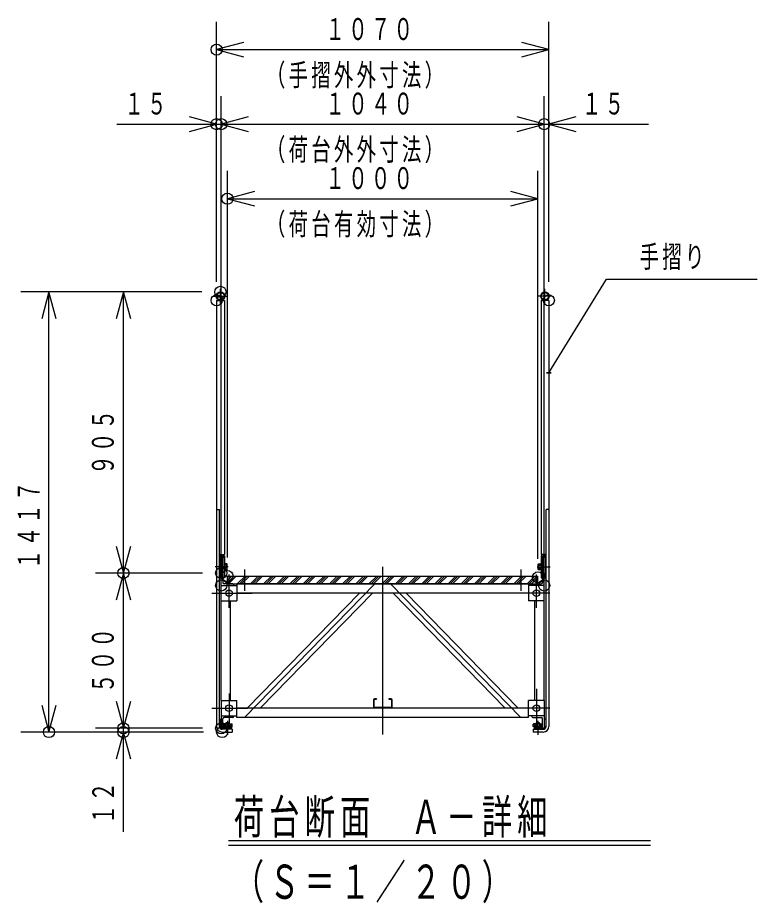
# Model space of a CAD drawing. Units: millimetres, scale not verified. Extents: x -8373 to 8307, y -5807 to 5773.
# Drawn here: x -2685 to -303, y -60 to 2791 of the extents above; entities that cross this region are included whole.
import ezdxf

# ---------------------------------------------------------------- set-up
doc = ezdxf.new("R2010")
doc.units = ezdxf.units.MM
doc.header["$LTSCALE"] = 20
doc.layers.add('0-0_L-1-1', color=4, linetype='Continuous')
doc.layers.add('1-2_NTEXT', color=7, linetype='Continuous')
doc.styles.add('ＭＳ ゴシック', font='')
doc.styles.get('ＭＳ ゴシック').set_extended_font_data('MS Gothic')

msp = doc.modelspace()

# ---------------------------------------------------------------- linework, layer by layer
at = {"layer": '0-0_L-1-1'}
for p, q in [((-2043.95, 1940.76), (-2043.95, 2777.96)), ((-973.95, 1940.76), (-973.95, 2777.96)), ((-2043.95, 2687.96), (-973.95, 2687.96)), ((-2043.95, 1940.76), (-2043.95, 2537.96)), ((-2028.95, 1022.96), (-2028.95, 2537.96)), ((-2028.95, 1022.96), (-2028.95, 2537.96)), ((-988.95, 1022.96), (-988.95, 2537.96)), ((-988.95, 1022.96), (-988.95, 2537.96)), ((-973.95, 1940.76), (-973.95, 2537.96)), ((-2364.95, 2447.96), (-1929.95, 2447.96)), ((-2028.95, 2447.96), (-988.95, 2447.96)), ((-1087.95, 2447.96), (-652.95, 2447.96)), ((-2008.95, 1052.96), (-2008.95, 2297.96)), ((-1008.95, 1048.87), (-1008.95, 2297.96)), ((-2008.95, 2207.96), (-1008.95, 2207.96)), ((-2031.45, 1870.76), (-2031.45, 1917.96)), ((-986.45, 1870.76), (-986.45, 1917.96)), ((-2091.45, 1907.96), (-2673.95, 1907.96)), ((-2583.95, 490.96), (-2583.95, 1907.96)), ((-2091.45, 1907.96), (-2433.95, 1907.96)), ((-2343.95, 1002.96), (-2343.95, 1907.96)), ((-2055.05, 1894.36), (-2007.85, 1894.36)), ((-962.85, 1894.36), (-1010.05, 1894.36)), ((-2043.95, 1880.76), (-2018.95, 1880.76)), ((-2043.95, 1880.76), (-2043.95, 508.96)), ((-2018.95, 1880.76), (-2018.95, 1062.96)), ((-998.95, 1880.76), (-998.95, 1062.96)), ((-973.95, 1880.76), (-998.95, 1880.76)), ((-973.95, 1880.76), (-973.95, 508.96)), ((-2043.95, 1207.96), (-2034.95, 1207.96)), ((-2034.95, 508.96), (-2034.95, 1207.96)), ((-973.95, 1207.96), (-982.95, 1207.96)), ((-982.95, 508.96), (-982.95, 1207.96)), ((-2034.95, 1062.96), (-2018.95, 1062.96)), ((-2033.95, 1057.96), (-2030.45, 1057.96)), ((-2029.45, 1042.96), (-2030.45, 1057.96)), ((-2026.45, 985.46), (-2026.45, 1060.46)), ((-2022.45, 1057.96), (-2023.45, 1042.96)), ((-2022.45, 1057.96), (-2018.95, 1057.96)), ((-2018.95, 1057.96), (-2018.95, 987.96)), ((-982.95, 1062.96), (-998.95, 1062.96)), ((-998.95, 1057.96), (-998.95, 987.96)), ((-995.45, 1057.96), (-998.95, 1057.96)), ((-995.45, 1057.96), (-994.45, 1042.96)), ((-991.45, 985.46), (-991.45, 1060.46)), ((-988.45, 1042.96), (-987.45, 1057.96)), ((-983.95, 1057.96), (-987.45, 1057.96)), ((-2033.95, 1030.96), (-2034.95, 1030.96)), ((-2029.45, 1042.96), (-2023.45, 1042.96)), ((-2029.45, 1002.96), (-2029.45, 1042.96)), ((-2023.45, 1042.96), (-2023.45, 1002.96)), ((-2010.71, 1032.77), (-2018.95, 1032.77)), ((-2010.71, 1027.87), (-2018.95, 1027.87)), ((-2010.71, 1032.77), (-2009.95, 1031.46)), ((-2009.95, 1014.46), (-2009.95, 1031.46)), ((-1007.19, 1032.77), (-1007.95, 1031.46)), ((-1007.95, 1014.46), (-1007.95, 1031.46)), ((-1007.19, 1032.77), (-998.95, 1032.77)), ((-1007.19, 1027.87), (-998.95, 1027.87)), ((-988.45, 1042.96), (-994.45, 1042.96)), ((-994.45, 1042.96), (-994.45, 1002.96)), ((-988.45, 1002.96), (-988.45, 1042.96)), ((-983.95, 1030.96), (-982.95, 1030.96)), ((-2088.95, 1002.96), (-2433.95, 1002.96)), ((-2088.95, 1002.96), (-2433.95, 1002.96)), ((-2343.95, 502.96), (-2343.95, 1002.96)), ((-2006.31, 1022.96), (-2048.23, 1022.96)), ((-2033.95, 1014.96), (-2034.95, 1014.96)), ((-2029.45, 1002.96), (-2030.45, 987.96)), ((-2029.45, 1002.96), (-2023.45, 1002.96)), ((-2028.95, 962.96), (-2028.95, 1002.96)), ((-2026.95, 1002.96), (-2028.95, 1002.96)), ((-2023.95, 999.96), (-2023.95, 972.46)), ((-2021.95, 987.96), (-2023.45, 1002.96)), ((-2010.71, 1018.05), (-2018.95, 1018.05)), ((-2018.95, 1013.14), (-2010.71, 1013.14)), ((-2009.95, 1014.46), (-2010.71, 1013.14)), ((-2003.95, 891.29), (-2003.95, 998.17)), ((-1953.95, 1014.47), (-1953.95, 945.8)), ((-1508.95, 482.96), (-1508.95, 1022.96)), ((-1063.95, 1014.47), (-1063.95, 945.8)), ((-1013.95, 891.29), (-1013.95, 998.17)), ((-1011.58, 1022.96), (-969.66, 1022.96)), ((-1007.95, 1014.46), (-1007.19, 1013.14)), ((-1007.19, 1018.05), (-998.95, 1018.05)), ((-998.95, 1013.14), (-1007.19, 1013.14)), ((-995.95, 987.96), (-994.45, 1002.96)), ((-988.45, 1002.96), (-994.45, 1002.96)), ((-993.95, 999.96), (-993.95, 972.46)), ((-990.95, 1002.96), (-988.95, 1002.96)), ((-988.95, 962.96), (-988.95, 1002.96)), ((-988.45, 1002.96), (-987.45, 987.96)), ((-983.95, 1014.96), (-982.95, 1014.96)), ((-2028.95, 912.96), (-2028.95, 972.96)), ((-2018.95, 987.96), (-2021.95, 987.96)), ((-1994.81, 992.96), (-2008.95, 978.82)), ((-1987.73, 992.96), (-2008.95, 971.75)), ((-2008.95, 992.96), (-1008.95, 992.96)), ((-2008.95, 967.96), (-2008.95, 992.96)), ((-1980.66, 992.96), (-2005.66, 967.96)), ((-1952.38, 992.96), (-1977.38, 967.96)), ((-1945.31, 992.96), (-1970.31, 967.96)), ((-1938.24, 992.96), (-1963.24, 967.96)), ((-1909.95, 992.96), (-1934.95, 967.96)), ((-1902.88, 992.96), (-1927.88, 967.96)), ((-1895.81, 992.96), (-1920.81, 967.96)), ((-1867.53, 992.96), (-1892.53, 967.96)), ((-1860.46, 992.96), (-1885.46, 967.96)), ((-1853.38, 992.96), (-1878.38, 967.96)), ((-1825.1, 992.96), (-1850.1, 967.96)), ((-1818.03, 992.96), (-1843.03, 967.96)), ((-1810.96, 992.96), (-1835.96, 967.96)), ((-1782.67, 992.96), (-1807.67, 967.96)), ((-1775.6, 992.96), (-1800.6, 967.96)), ((-1768.53, 992.96), (-1793.53, 967.96)), ((-1740.25, 992.96), (-1765.25, 967.96)), ((-1733.18, 992.96), (-1758.18, 967.96)), ((-1726.1, 992.96), (-1751.1, 967.96)), ((-1697.82, 992.96), (-1722.82, 967.96)), ((-1690.75, 992.96), (-1715.75, 967.96)), ((-1683.68, 992.96), (-1708.68, 967.96)), ((-1655.39, 992.96), (-1680.39, 967.96)), ((-1648.32, 992.96), (-1673.32, 967.96)), ((-1641.25, 992.96), (-1666.25, 967.96)), ((-1612.97, 992.96), (-1637.97, 967.96)), ((-1605.9, 992.96), (-1630.9, 967.96)), ((-1598.83, 992.96), (-1623.83, 967.96)), ((-1570.54, 992.96), (-1595.54, 967.96)), ((-1563.47, 992.96), (-1588.47, 967.96)), ((-1556.4, 992.96), (-1581.4, 967.96)), ((-1528.12, 992.96), (-1553.12, 967.96)), ((-1521.04, 992.96), (-1546.04, 967.96)), ((-1513.97, 992.96), (-1538.97, 967.96)), ((-1485.69, 992.96), (-1510.69, 967.96)), ((-1478.62, 992.96), (-1503.62, 967.96)), ((-1471.55, 992.96), (-1496.55, 967.96)), ((-1443.26, 992.96), (-1468.26, 967.96)), ((-1436.19, 992.96), (-1461.19, 967.96)), ((-1429.12, 992.96), (-1454.12, 967.96)), ((-1400.84, 992.96), (-1425.84, 967.96)), ((-1393.76, 992.96), (-1418.76, 967.96)), ((-1386.69, 992.96), (-1411.69, 967.96)), ((-1358.41, 992.96), (-1383.41, 967.96)), ((-1351.34, 992.96), (-1376.34, 967.96)), ((-1344.27, 992.96), (-1369.27, 967.96)), ((-1315.98, 992.96), (-1340.98, 967.96)), ((-1308.91, 992.96), (-1333.91, 967.96)), ((-1301.84, 992.96), (-1326.84, 967.96)), ((-1273.56, 992.96), (-1298.56, 967.96)), ((-1266.49, 992.96), (-1291.49, 967.96)), ((-1259.41, 992.96), (-1284.41, 967.96)), ((-1231.13, 992.96), (-1256.13, 967.96)), ((-1224.06, 992.96), (-1249.06, 967.96)), ((-1216.99, 992.96), (-1241.99, 967.96)), ((-1188.7, 992.96), (-1213.7, 967.96)), ((-1181.63, 992.96), (-1206.63, 967.96)), ((-1174.56, 992.96), (-1199.56, 967.96)), ((-1146.28, 992.96), (-1171.28, 967.96)), ((-1139.21, 992.96), (-1164.21, 967.96)), ((-1132.14, 992.96), (-1157.14, 967.96)), ((-1103.85, 992.96), (-1128.85, 967.96)), ((-1096.78, 992.96), (-1121.78, 967.96)), ((-1089.71, 992.96), (-1114.71, 967.96)), ((-1061.42, 992.96), (-1086.42, 967.96)), ((-1054.35, 992.96), (-1079.35, 967.96)), ((-1047.28, 992.96), (-1072.28, 967.96)), ((-1019, 992.96), (-1044, 967.96)), ((-1011.93, 992.96), (-1036.93, 967.96)), ((-1008.95, 988.87), (-1029.86, 967.96)), ((-1008.95, 967.96), (-1008.95, 992.96)), ((-998.95, 987.96), (-995.95, 987.96)), ((-2028.95, 962.96), (-1978.95, 962.96)), ((-1991.95, 967.96), (-2019.45, 967.96)), ((-2008.95, 967.96), (-1008.95, 967.96)), ((-1988.95, 962.96), (-1988.95, 964.96)), ((-1038.95, 967.96), (-1978.95, 967.96)), ((-1978.95, 967.96), (-1978.95, 912.96)), ((-1953.95, 537.96), (-1533.95, 967.96)), ((-1063.95, 537.96), (-1483.95, 967.96)), ((-1038.95, 967.96), (-1038.95, 912.96)), ((-988.95, 962.96), (-1038.95, 962.96)), ((-1028.95, 962.96), (-1028.95, 964.96)), ((-1025.95, 967.96), (-998.45, 967.96)), ((-2059.6, 937.96), (-1929.7, 937.96)), ((-2028.95, 912.96), (-1978.95, 912.96)), ((-2028.95, 592.96), (-2028.95, 912.96)), ((-1998.95, 592.96), (-1998.95, 912.96)), ((-1038.95, 937.96), (-1978.95, 937.96)), ((-1584.22, 937.96), (-1945.61, 567.96)), ((-1542.28, 937.96), (-1903.68, 567.96)), ((-1475.61, 937.96), (-1114.22, 567.96)), ((-1433.68, 937.96), (-1072.28, 567.96)), ((-971.2, 937.96), (-1066.89, 937.96)), ((-988.95, 912.96), (-1038.95, 912.96)), ((-1018.95, 592.96), (-1018.95, 912.96)), ((-1013.95, 629.63), (-1013.95, 507.75)), ((-2343.95, 169.96), (-2343.95, 601.96)), ((-2003.95, 614.63), (-2003.95, 507.75)), ((-2028.95, 592.96), (-1978.95, 592.96)), ((-2028.95, 592.96), (-2028.95, 532.96)), ((-1978.95, 537.96), (-1978.95, 592.96)), ((-1538.95, 594.76), (-1538.95, 571.16)), ((-1537.35, 594.76), (-1537.35, 571.16)), ((-1528.95, 597.96), (-1535.75, 597.96)), ((-1535.75, 596.36), (-1528.95, 596.36)), ((-1528.95, 597.96), (-1528.95, 596.36)), ((-1482.15, 597.96), (-1488.95, 597.96)), ((-1488.95, 597.96), (-1488.95, 596.36)), ((-1488.95, 596.36), (-1482.15, 596.36)), ((-1480.55, 594.76), (-1480.55, 571.16)), ((-1478.95, 571.16), (-1478.95, 594.76)), ((-988.95, 592.96), (-1038.95, 592.96)), ((-1038.95, 537.96), (-1038.95, 592.96)), ((-988.95, 592.96), (-988.95, 532.96)), ((-2059.6, 567.96), (-1944.7, 567.96)), ((-2028.95, 542.96), (-2028.95, 502.96)), ((-2028.95, 542.96), (-1978.95, 542.96)), ((-1988.95, 542.96), (-1988.95, 540.96)), ((-1038.95, 567.96), (-1978.95, 567.96)), ((-1482.15, 569.56), (-1535.75, 569.56)), ((-971.2, 567.96), (-1051.89, 567.96)), ((-988.95, 542.96), (-1038.95, 542.96)), ((-1028.95, 542.96), (-1028.95, 540.96)), ((-988.95, 542.96), (-988.95, 502.96)), ((-2034.95, 532.96), (-2030.45, 532.96)), ((-2030.45, 507.96), (-2030.45, 532.96)), ((-2023.95, 505.96), (-2023.95, 533.46)), ((-2023.95, 508.46), (-2023.95, 516.46)), ((-2023.79, 516.82), (-2014.1, 508.1)), ((-2014.1, 516.82), (-2023.79, 508.1)), ((-2014.45, 516.96), (-2023.45, 516.96)), ((-1991.95, 537.96), (-2019.45, 537.96)), ((-2013.95, 516.96), (-2003.95, 516.96)), ((-2013.95, 516.96), (-2013.95, 507.96)), ((-2004.45, 520.96), (-2013.45, 520.96)), ((-2013.45, 516.96), (-2013.45, 518.46)), ((-2008.95, 527.04), (-2008.95, 481.91)), ((-2003.95, 520.46), (-2004.45, 520.96)), ((-2004.45, 518.46), (-2004.45, 516.96)), ((-2003.95, 518.46), (-2003.95, 520.46)), ((-2003.95, 507.96), (-2003.95, 516.96)), ((-1994.1, 516.82), (-2003.79, 508.1)), ((-1994.1, 508.1), (-2003.79, 516.82)), ((-2003.45, 516.96), (-1994.45, 516.96)), ((-1993.95, 508.46), (-1993.95, 516.46)), ((-1038.95, 537.96), (-1978.95, 537.96)), ((-1025.95, 537.96), (-998.45, 537.96)), ((-1023.95, 508.46), (-1023.95, 516.46)), ((-1023.79, 516.82), (-1014.1, 508.1)), ((-1023.79, 508.1), (-1014.1, 516.82)), ((-1014.45, 516.96), (-1023.45, 516.96)), ((-1013.95, 520.46), (-1013.45, 520.96)), ((-1013.95, 518.46), (-1013.95, 520.46)), ((-1013.95, 507.96), (-1013.95, 516.96)), ((-1003.95, 516.96), (-1013.95, 516.96)), ((-1013.45, 520.96), (-1004.45, 520.96)), ((-1013.45, 518.46), (-1013.45, 516.96)), ((-1008.95, 527.04), (-1008.95, 481.91)), ((-1004.45, 516.96), (-1004.45, 518.46)), ((-1003.95, 516.96), (-1003.95, 507.96)), ((-994.1, 516.82), (-1003.79, 508.1)), ((-1003.79, 516.82), (-994.1, 508.1)), ((-1003.45, 516.96), (-994.45, 516.96)), ((-993.95, 505.96), (-993.95, 533.46)), ((-993.95, 508.46), (-993.95, 516.46)), ((-987.45, 507.96), (-987.45, 532.96)), ((-982.95, 532.96), (-987.45, 532.96)), ((-2085.95, 490.96), (-2673.95, 490.96)), ((-2088.95, 502.96), (-2433.95, 502.96)), ((-2088.95, 502.96), (-2433.95, 502.96)), ((-2085.95, 490.96), (-2433.95, 490.96)), ((-2034.95, 507.96), (-2030.45, 507.96)), ((-2026.95, 502.96), (-2028.95, 502.96)), ((-1993.95, 499.96), (-2025.95, 499.96)), ((-2025.95, 490.96), (-1993.95, 490.96)), ((-2016.95, 507.96), (-2023.45, 507.96)), ((-1996.45, 504.46), (-2021.45, 504.46)), ((-2021.45, 504.46), (-2021.45, 499.96)), ((-2016.95, 507.96), (-2000.95, 507.96)), ((-2016.95, 507.96), (-2016.95, 504.46)), ((-2000.95, 504.46), (-2000.95, 507.96)), ((-2000.95, 507.96), (-1994.45, 507.96)), ((-1996.45, 504.46), (-1996.45, 499.96)), ((-1993.95, 499.96), (-1993.95, 490.96)), ((-1023.95, 499.96), (-1023.95, 490.96)), ((-1023.95, 499.96), (-991.95, 499.96)), ((-991.95, 490.96), (-1023.95, 490.96)), ((-1016.95, 507.96), (-1023.45, 507.96)), ((-1021.45, 504.46), (-996.45, 504.46)), ((-1021.45, 504.46), (-1021.45, 499.96)), ((-1000.95, 507.96), (-1016.95, 507.96)), ((-1016.95, 504.46), (-1016.95, 507.96)), ((-1000.95, 507.96), (-1000.95, 504.46)), ((-1000.95, 507.96), (-994.45, 507.96)), ((-996.45, 504.46), (-996.45, 499.96)), ((-990.95, 502.96), (-988.95, 502.96)), ((-982.95, 507.96), (-987.45, 507.96)), ((-2005.5, 142.18), (-646.8, 142.18)), ((-2005.5, 127.18), (-646.8, 127.18))]:
    msp.add_line(p, q, dxfattribs=at)
for points in [[(-1957.01, 2711.25), (-2043.95, 2687.96), (-1957.01, 2664.67)], [(-1060.88, 2664.67), (-973.95, 2687.96), (-1060.88, 2711.25)], [(-2130.88, 2424.67), (-2043.95, 2447.96), (-2130.88, 2471.25)], [(-1942.01, 2471.25), (-2028.95, 2447.96), (-1942.01, 2424.67)], [(-1942.01, 2471.25), (-2028.95, 2447.96), (-1942.01, 2424.67)], [(-1075.88, 2424.67), (-988.95, 2447.96), (-1075.88, 2471.25)], [(-1075.88, 2424.67), (-988.95, 2447.96), (-1075.88, 2471.25)], [(-887.01, 2471.25), (-973.95, 2447.96), (-887.01, 2424.67)], [(-1922.01, 2231.25), (-2008.95, 2207.96), (-1922.01, 2184.67)], [(-1095.88, 2184.67), (-1008.95, 2207.96), (-1095.88, 2231.25)], [(-973.95, 1647.35), (-788.53, 1948.5), (-302.53, 1948.5)], [(-2560.65, 1821.03), (-2583.95, 1907.96), (-2607.24, 1821.03)], [(-2320.65, 1821.03), (-2343.95, 1907.96), (-2367.24, 1821.03)], [(-981.45, 1647.35), (-966.45, 1647.35), (-981.45, 1647.35)], [(-2367.24, 1089.89), (-2343.95, 1002.96), (-2320.65, 1089.89)], [(-2030.45, 987.96), (-2033.95, 987.96), (-2033.95, 1057.96)], [(-987.45, 987.96), (-983.95, 987.96), (-983.95, 1057.96)], [(-2320.65, 916.03), (-2343.95, 1002.96), (-2367.24, 916.03)], [(-988.95, 592.96), (-988.95, 912.96), (-988.95, 972.96)], [(-2607.24, 577.89), (-2583.95, 490.96), (-2560.65, 577.89)], [(-2367.24, 589.89), (-2343.95, 502.96), (-2320.65, 589.89)], [(-2367.24, 589.89), (-2343.95, 502.96), (-2320.65, 589.89)], [(-2013.45, 520.96), (-2013.95, 520.46), (-2003.95, 520.46)], [(-2013.95, 520.46), (-2013.95, 518.46), (-2003.95, 518.46)], [(-1004.45, 520.96), (-1003.95, 520.46), (-1013.95, 520.46)], [(-1003.95, 520.46), (-1003.95, 518.46), (-1013.95, 518.46)], [(-2320.65, 404.03), (-2343.95, 490.96), (-2367.24, 404.03)]]:
    msp.add_lwpolyline(points, dxfattribs=at)
for centre, radius in [((-2043.95, 2687.96), 18), ((-2043.95, 2447.96), 18), ((-2028.95, 2447.96), 18), ((-988.95, 2447.96), 18), ((-2008.95, 2207.96), 18), ((-2031.5, 1907.96), 18), ((-2031.49, 1907.96), 18), ((-2043.95, 1880.76), 18), ((-2043.95, 1880.76), 18), ((-2031.45, 1894.36), 13.6), ((-2031.45, 1894.36), 11.7), ((-986.45, 1894.36), 13.6), ((-986.45, 1894.36), 11.7), ((-973.95, 1880.76), 18), ((-973.95, 1880.76), 18), ((-2343.95, 1002.96), 18), ((-2028.95, 1002.96), 18), ((-2028.95, 1002.96), 18), ((-2008.95, 992.96), 18), ((-1008.95, 988.87), 18), ((-2028.95, 962.96), 18), ((-2028.95, 962.96), 18), ((-988.95, 962.96), 18), ((-988.95, 962.96), 18), ((-2003.95, 937.96), 10.5), ((-1013.95, 937.96), 10.75), ((-2003.95, 567.96), 10.75), ((-1013.95, 567.96), 10.75), ((-2343.95, 502.96), 18), ((-2028.95, 502.96), 18), ((-2028.95, 502.96), 18), ((-2583.95, 490.96), 18), ((-2343.95, 490.96), 18), ((-2025.95, 490.96), 18), ((-2025.95, 490.96), 18)]:
    msp.add_circle(centre, radius, dxfattribs=at)
for centre, radius, start, end in [((-2014.29, 1030.32), 4.34, 325.62, 0), ((-2026.19, 1022.96), 16.24, 342.41, 17.59), ((-991.71, 1022.96), 16.24, 162.41, 197.59), ((-1003.6, 1030.32), 4.34, 180, 214.38), ((-2026.95, 999.96), 3, 0, 90), ((-2014.29, 1015.6), 4.34, 0, 34.38), ((-1003.6, 1015.6), 4.34, 145.62, 180), ((-990.95, 999.96), 3, 90, 180), ((-2019.45, 972.46), 4.5, 180, 270), ((-998.45, 972.46), 4.5, 270, 0), ((-1991.95, 964.96), 3, 0, 90), ((-1025.95, 964.96), 3, 90, 180), ((-1535.75, 594.76), 3.2, 90, 180), ((-1535.75, 571.16), 3.2, 180, 270), ((-1535.75, 594.76), 1.6, 90, 180), ((-1535.75, 571.16), 1.6, 180, 270), ((-1482.15, 594.76), 3.2, 0, 90), ((-1482.15, 594.76), 1.6, 0, 90), ((-1482.15, 571.16), 1.6, 270, 0), ((-1482.15, 571.16), 3.2, 270, 0), ((-2019.45, 533.46), 4.5, 90, 180), ((-2023.45, 516.46), 0.5, 90, 180), ((-2014.45, 516.46), 0.5, 0, 90), ((-2003.45, 516.46), 0.5, 90, 180), ((-1994.45, 516.46), 0.5, 0, 90), ((-1991.95, 540.96), 3, 270, 0), ((-1025.95, 540.96), 3, 180, 270), ((-1023.45, 516.46), 0.5, 90, 180), ((-1014.45, 516.46), 0.5, 0, 90), ((-1003.45, 516.46), 0.5, 90, 180), ((-998.45, 533.46), 4.5, 0, 90), ((-994.45, 516.46), 0.5, 0, 90), ((-2025.95, 508.96), 18, 180, 270), ((-2025.95, 508.96), 9, 180, 270), ((-2026.95, 505.96), 3, 270, 0), ((-2023.45, 508.46), 0.5, 180, 270), ((-2014.45, 508.46), 0.5, 270, 0), ((-2003.45, 508.46), 0.5, 180, 270), ((-1994.45, 508.46), 0.5, 270, 0), ((-1023.45, 508.46), 0.5, 180, 270), ((-1014.45, 508.46), 0.5, 270, 0), ((-1003.45, 508.46), 0.5, 180, 270), ((-994.45, 508.46), 0.5, 270, 0), ((-990.95, 505.96), 3, 180, 270), ((-991.95, 508.96), 9, 270, 0), ((-991.95, 508.96), 18, 270, 0)]:
    msp.add_arc(centre, radius, start, end, dxfattribs=at)

# ---------------------------------------------------------------- texts
at = {"layer": '1-2_NTEXT', "attachment_point": 7, "style": 'ＭＳ ゴシック'}
for s, insert, char_height in [('\\T1.17;\\W0.65;１０７０', (-1692.95, 2717.96), 70.38), ('\\T1.17;\\W0.65;（手摺外外寸法）', (-1884.95, 2561.96), 70.38), ('\\T1.17;\\W0.65;１５', (-2340.75, 2477.96), 70.38), ('\\T1.17;\\W0.65;１０４０', (-1692.95, 2477.96), 70.38), ('\\T1.17;\\W0.65;１５', (-866.95, 2477.96), 70.38), ('\\T1.17;\\W0.65;（荷台外外寸法）', (-1884.95, 2321.96), 70.38), ('\\T1.17;\\W0.65;１０００', (-1692.95, 2237.96), 70.38), ('\\T1.17;\\W0.65;（荷台有効寸法）', (-1884.95, 2081.96), 70.38), ('\\T1.17;\\W0.65;手摺り', (-681.53, 1978.5), 70.38), ('\\T1.17;\\W0.65;荷台断面\u3000Ａ－詳細', (-1988.65, 149.68), 110), ('\\T1.17;\\W0.65;（Ｓ＝１／２０）', (-1988.65, -60.32), 110)]:
    msp.add_mtext(s, dxfattribs=dict(at, insert=insert, char_height=char_height))
at = {"layer": '1-2_NTEXT', "char_height": 70.38, "attachment_point": 7, "rotation": 90, "style": 'ＭＳ ゴシック'}
for s, insert in [('\\T1.17;\\W0.65;９０５', (-2373.95, 1319.46)), ('\\T1.17;\\W0.65;１４１７', (-2613.95, 1015.46)), ('\\T1.17;\\W0.65;５００', (-2373.95, 616.96)), ('\\T1.17;\\W0.65;１２', (-2373.95, 194.16))]:
    msp.add_mtext(s, dxfattribs=dict(at, insert=insert))

doc.saveas('drawing.dxf')
